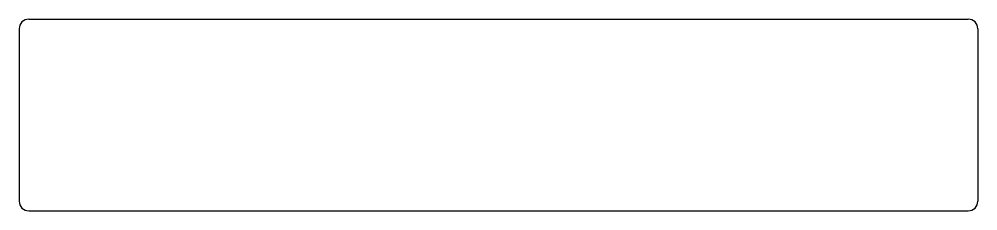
# Model space of a CAD drawing. Header units: millimetres. Extents: x -250 to 250, y -50 to 50.
import ezdxf

# ---------------------------------------------------------------- set-up
doc = ezdxf.new("R2010")
doc.units = ezdxf.units.MM

msp = doc.modelspace()

# ---------------------------------------------------------------- linework, layer by layer
for p, q in [((-245, 50), (245, 50)), ((-250, 45), (-250, -45)), ((250, 45), (250, -45)), ((-245, -50), (245, -50))]:
    msp.add_line(p, q)
for centre, start, end in [((-245, 45), 90, 180), ((245, 45), 0, 90), ((-245, -45), -180, -90), ((245, -45), 270, 360)]:
    msp.add_arc(centre, 5, start, end)

doc.saveas('drawing.dxf')
